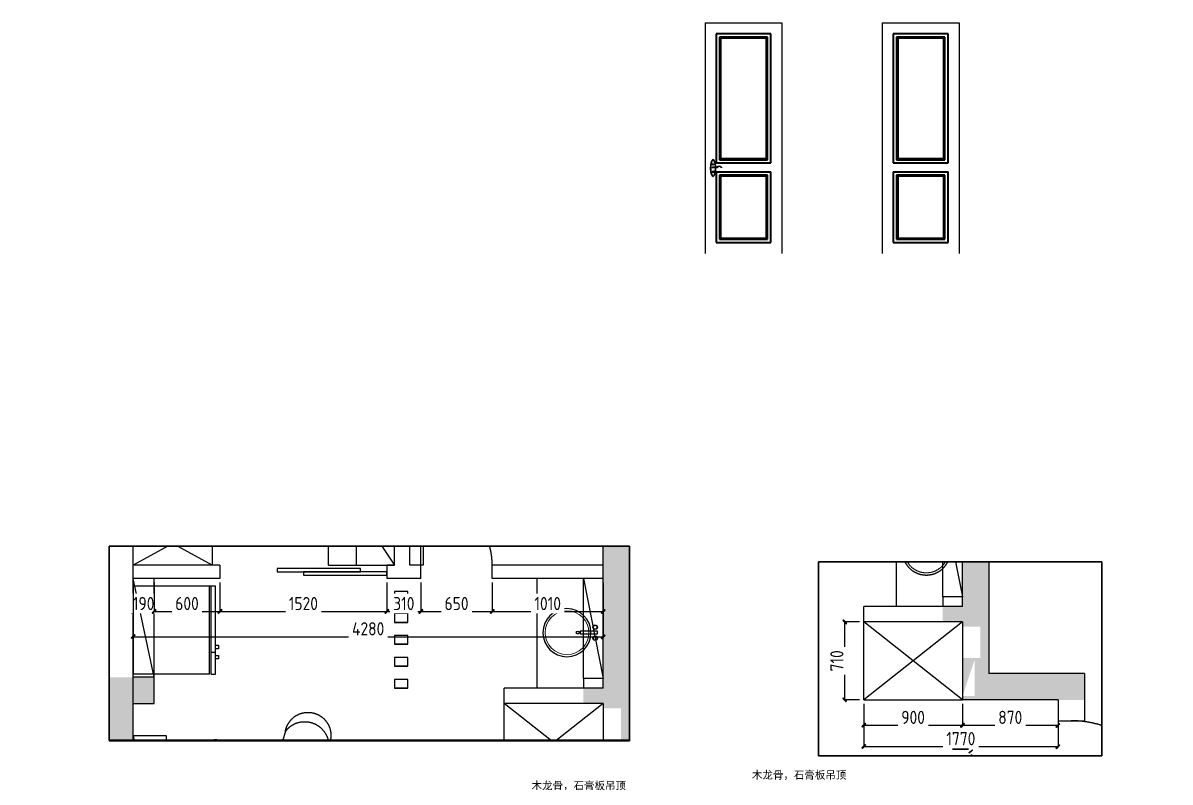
# Model space of a CAD drawing. Extents: x -74236 to 286982, y -14633 to 132816.
# Drawn here: x 114154 to 124601, y 125901 to 132816 of the extents above; entities that cross this region are included whole.
import ezdxf
from ezdxf.xclip import XClip

# ---------------------------------------------------------------- set-up
doc = ezdxf.new("R2010")
doc.units = 0
doc.header["$LTSCALE"] = 10
doc.header["$MEASUREMENT"] = 0
doc.header["$XCLIPFRAME"] = 2
doc.header["$PDSIZE"] = 5
for name, color, linetype in [('10立面', 3, 'Continuous'), ('1活动家具', 4, 'Continuous'), ('2改建新建', 7, 'Continuous'), ('中', 33, 'Continuous'), ('中粗', 143, 'Continuous'), ('图框', 4, 'Continuous'), ('细', 126, 'Continuous'), ('虚线', 47, 'Continuous')]:
    doc.layers.add(name, color=color, linetype=linetype)
doc.layers.add('墙体', color=7, linetype='Continuous', lineweight=35)
doc.layers.add('窗内线', color=251, linetype='Continuous', lineweight=9)
doc.styles.add('pw50', font='simhei.ttf', dxfattribs={"height": 100})
doc.styles.get("Standard").update_dxf_attribs({"font": 'gbenor.shx', "bigfont": 'gbcbig.shx'})
doc.dimstyles.new('wl20', dxfattribs={"dimscale": 60, "dimtxt": 1.8, "dimasz": 0.03, "dimexe": 0, "dimexo": 0.625, "dimgap": 0.2, "dimtad": 1, "dimdec": 0, "dimrnd": 0.05, "dimdsep": 46, "dimtxsty": 'Standard', "dimblk": 'BZ', "dimcen": 0.06, "dimclrd": 127, "dimclre": 127, "dimclrt": 1, "dimadec": 0, "dimazin": 0, "dimtfac": 1, "dimtdec": 0, "dimtix": 1, "dimtmove": 2, "dimatfit": 3, "dimldrblk": 'jt', "dimfxl": 1, "dimtvp": 1, "dimtfill": 1, "dimtolj": 1, "dimtzin": 0, "dimarcsym": 0})

# ---------------------------------------------------------------- blocks, each defined once
blk = doc.blocks.new('A$C59397C8D')
at = {"color": 134}
blk.add_lwpolyline([(206, 157), (231, 157), (231, 0), (206, 0)], close=True, dxfattribs=at)
blk.add_circle((219, 278), 219, dxfattribs=at)
at = {"color": 251, "lineweight": 5}
blk.add_circle((219, 278), 199, dxfattribs=at)
at = {"color": 134, "extrusion": (0, 0, -1)}
for centre, major_axis in [((218, 179), (-9.65, -9.65)), ((169, 21), (-14.2, -14.2)), ((269, 21), (-14.2, -14.2))]:
    blk.add_ellipse(centre, major_axis=major_axis, ratio=1, start_param=3.926991, end_param=10.210176, dxfattribs=at)
at = {"color": 251, "lineweight": 5, "extrusion": (0, 0, -1)}
for centre in [(169, 21), (269, 21)]:
    blk.add_ellipse(centre, major_axis=(-10.7, -10.7), ratio=1, start_param=3.926991, end_param=10.210176, dxfattribs=at)
blk = doc.blocks.new('verh35')
at = {"color": 4}
for p, q in [((-177923, -193264), (-177760, -193358)), ((-177760, -193358), (-177966, -193716)), ((-177966, -193716), (-178130, -193623))]:
    blk.add_line(p, q, dxfattribs=at)
blk.add_arc((-178050, -193430), 209, 52.7215, 247.2785, dxfattribs=at)
at = {"color": 8, "ltscale": 8}
blk.add_arc((-177963, -193480), 220, 79.5508, 220.4492, dxfattribs=at)
blk = doc.blocks.new('43y3y3herf')
at = {"color": 4}
for p, q in [((-177380, -193188), (-177288, -193023)), ((-177021, -193392), (-177380, -193188)), ((-176928, -193228), (-177021, -193392))]:
    blk.add_line(p, q, dxfattribs=at)
blk.add_arc((-177095, -193102), 209, 323.1202, 157.6772, dxfattribs=at)
at = {"color": 8, "ltscale": 8}
blk.add_arc((-177144, -193189), 220, 349.9495, 130.8479, dxfattribs=at)
blk = doc.blocks.new('270')
at = {"color": 4}
blk.add_circle((10143, -40166), 500, dxfattribs=at)
at = {"color": 8, "linetype": 'Continuous', "ltscale": 5}
blk.add_circle((10143, -40166), 420, dxfattribs=at)
at = {"color": 8}
blk.add_blockref('43y3y3herf', (187597, 153653), dxfattribs=at)
for name, p, rotation in [('verh35', (206485, 134411), 354.0984126523752), ('43y3y3herf', (40982, -301155), 229.2262715882117)]:
    blk.add_blockref(name, p, dxfattribs=dict(at, rotation=rotation))
at = {"color": 8, "xscale": -1}
for name, p, rotation in [('verh35', (-35762, 218517), 327.6077461319526), ('43y3y3herf', (-163139, -237770), 96.26653595320721)]:
    blk.add_blockref(name, p, dxfattribs=dict(at, rotation=rotation))
blk = doc.blocks.new('adsz')
h = blk.add_hatch(color=252)
h.dxf.hatch_style = 1
h.paths.add_polyline_path([(96845.7, 128369.6), (96845.7, 128609.6), (96605.7, 128609.6), (96605.7, 127739.6), (92525.7, 127739.6), (92525.7, 127049.6), (92745.7, 127049.6), (92745.7, 127499.6), (95995.7, 127499.6), (95995.7, 127319.6), (96135.7, 127319.6), (96135.7, 127499.6), (96179.8, 127499.6), (96179.8, 127661.9), (96465.2, 127661.9), (96465.2, 127499.6), (96481.2, 127499.6), (96481.2, 127608.8), (96811.4, 127608.8), (96811.4, 127499.6), (96845.7, 127499.6)])
at = {"lineweight": 5}
blk.add_hatch(color=251, dxfattribs=at).paths.add_polyline_path([(96481.2, 127608.8), (96481.2, 127499.6), (96811.4, 127499.6)])
h = blk.add_hatch(color=252)
h.dxf.hatch_style = 1
h.paths.add_polyline_path([(93345.7, 123939.6), (92745.7, 123939.6), (92745.7, 124319.6), (92525.7, 124319.6), (92525.7, 123939.6), (92525.7, 123719.6), (93345.7, 123719.6)])
h.paths.add_polyline_path([(94475.7, 123939.6), (94255.7, 123939.6), (94255.7, 123719.6), (94255.7, 121999.6), (94475.7, 121999.6), (94475.7, 122999.6), (94673.5, 122999.6), (94673.5, 123219.6), (94475.7, 123219.6)])
h.paths.add_polyline_path([(94475.7, 120879.6), (94255.7, 120879.6), (94255.7, 119729.6), (95435.7, 119729.6), (95435.7, 119949.6), (94475.7, 119949.6)])
h.paths.add_polyline_path([(99783.3, 119949.6), (97454.4, 119949.6), (97454.4, 119729.6), (99783.3, 119729.6)])
h.paths.add_polyline_path([(99375.7, 122079.6), (99155.7, 122079.6), (99155.7, 121919.6), (98095.7, 121919.6), (98095.7, 122079.6), (97875.7, 122079.6), (97875.7, 121699.6), (99375.7, 121699.6)])
h.paths.add_polyline_path([(98095.7, 123219.6), (96135.7, 123219.6), (96135.7, 123409.6), (95895.7, 123409.6), (95895.7, 123219.6), (95895.7, 122999.6), (97875.7, 122999.6), (97875.7, 122879.6), (98095.7, 122879.6)])
h.paths.add_polyline_path([(100628.3, 123219.6), (99155.7, 123219.6), (99155.7, 122879.6), (99375.7, 122879.6), (99375.7, 122999.6), (100628.3, 122999.6)])
h.paths.add_polyline_path([(103045.7, 123219.6), (102825.7, 123219.6), (102097.3, 123219.6), (102097.3, 122999.6), (102825.7, 122999.6), (102825.7, 122319.6), (103045.7, 122319.6), (103045.7, 122999.6)])
h.paths.add_polyline_path([(103045.7, 120609.6), (102825.7, 120609.6), (102825.7, 119949.6), (101830.1, 119949.6), (101830.1, 119729.6), (103045.7, 119729.6)])
at = {"color": 0}
for p, q in [((96605.7, 128609.6), (96605.7, 127739.6)), ((96605.7, 128609.6), (97035.7, 128609.6)), ((97035.7, 128369.6), (97035.7, 128609.6)), ((96845.7, 128369.6), (96845.7, 127499.6)), ((96845.7, 128369.6), (97035.7, 128369.6)), ((92525.7, 127739.6), (96605.7, 127739.6)), ((95995.7, 127499.6), (92745.7, 127499.6)), ((94875.7, 127499.6), (94875.7, 126489.6)), ((94995.7, 127499.6), (94995.7, 126489.6)), ((95995.7, 127499.6), (95995.7, 126599.6)), ((96135.7, 127499.6), (96845.7, 127499.6)), ((96135.7, 127499.6), (96135.7, 126599.6)), ((96135.7, 126599.6), (95995.7, 126599.6)), ((94995.7, 126489.6), (94875.7, 126489.6)), ((94995.7, 125839.6), (94875.7, 125839.6)), ((94875.7, 125839.6), (94875.7, 125739.6)), ((94995.7, 125839.6), (94995.7, 125529.6)), ((94875.7, 125739.6), (92745.7, 125739.6)), ((94875.7, 125599.6), (92745.7, 125599.6)), ((94875.7, 125599.6), (94875.7, 125529.6)), ((94875.7, 125529.6), (94995.7, 125529.6)), ((94875.7, 124009.6), (94995.7, 124009.6)), ((94875.7, 124009.6), (94875.7, 123219.6)), ((94995.7, 124009.6), (94995.7, 123219.6)), ((98095.7, 123219.6), (94475.7, 123219.6)), ((97875.7, 122999.6), (94475.7, 122999.6))]:
    blk.add_line(p, q, dxfattribs=at)
for points in [[(95905.7, 127499.6), (95905.7, 127319.6), (95995.7, 127319.6), (95995.7, 127319.6)], [(96135.7, 123219.6), (96135.7, 123409.6), (95895.7, 123409.6), (95895.7, 123219.6)]]:
    blk.add_lwpolyline(points, dxfattribs=at)
at = {"color": 251}
blk.add_arc((97935.7, 128489.6), 900, 90, 180, dxfattribs=at)
at = {"layer": '1活动家具', "color": 251}
for p, q in [((94995.7, 127319.6), (95905.7, 127499.6)), ((96845.7, 127499.6), (96135.7, 126599.6)), ((96135.7, 127499.6), (96845.7, 126599.6)), ((95905.7, 127319.6), (94995.7, 127319.6)), ((94337.8, 125249.6), (94875.7, 125599.6)), ((93587.8, 125249.6), (94875.7, 125249.6)), ((94875.7, 123939.6), (94475.7, 123219.6)), ((94475.7, 123939.6), (94875.7, 123219.6)), ((96427.6, 123219.6), (97777.6, 123519.6)), ((95895.7, 123409.6), (94995.7, 123409.6)), ((95895.7, 123409.6), (94995.7, 123219.6)), ((94946.1, 121084.4), (94946.1, 122999.6))]:
    blk.add_line(p, q, dxfattribs=at)
at = {"layer": '1活动家具'}
for p, q in [((96845.7, 126599.6), (96845.7, 127499.6)), ((95995.7, 126899.6), (94995.7, 126899.6)), ((96845.7, 126599.6), (96135.7, 126599.6)), ((95195.7, 125719.6), (95195.7, 125599.6)), ((95315.7, 125719.6), (95315.7, 125599.6)), ((95395.7, 125719.6), (95395.7, 125599.6)), ((95515.7, 125719.6), (95515.7, 125599.6)), ((95595.7, 125719.6), (95595.7, 125599.6)), ((95715.7, 125719.6), (95715.7, 125599.6)), ((95795.7, 125719.6), (95795.7, 125599.6)), ((95915.7, 125719.6), (95915.7, 125599.6)), ((95995.7, 125719.6), (95995.7, 125599.6)), ((94875.7, 124999.6), (94875.7, 125599.6)), ((94875.7, 124999.6), (93345.7, 124999.6)), ((94475.7, 123939.6), (94875.7, 123939.6)), ((95975.7, 119949.6), (95975.7, 122999.6))]:
    blk.add_line(p, q, dxfattribs=at)
at = {"layer": '1活动家具', "color": 4}
for p, q in [((95866.7, 123929.3), (95066.7, 123929.2)), ((95866.7, 123913.4), (95066.7, 123913.4)), ((95636.7, 123913.4), (95636.6, 123913.4)), ((95666.6, 123929.3), (95666.6, 123969.3)), ((95866.7, 123913.4), (95866.6, 123219.6)), ((95066.6, 123219.6), (95866.6, 123219.6)), ((95074.8, 123219.6), (95074.8, 123219.6)), ((95074.8, 123219.6), (95074.8, 123219.6))]:
    blk.add_line(p, q, dxfattribs=at)
at = {"layer": '1活动家具', "color": 1}
for points in [[(94875.7, 125839.6), (94225.7, 125839.6), (94225.7, 125860.5), (94875.7, 125860.5)], [(94935.7, 124769.6), (94965.7, 124769.6), (94965.7, 125529.6), (94935.7, 125529.6)], [(94905.7, 124529.5), (94935.7, 124529.5), (94935.7, 125289.5), (94905.7, 125289.5)]]:
    blk.add_lwpolyline(points, close=True, dxfattribs=at)
at = {"layer": '1活动家具'}
for points in [[(95115.7, 125599.6), (95195.7, 125599.6), (95195.7, 125719.6), (95115.7, 125719.6)], [(95315.7, 125599.6), (95395.7, 125599.6), (95395.7, 125719.6), (95315.7, 125719.6)], [(95515.7, 125599.6), (95595.7, 125599.6), (95595.7, 125719.6), (95515.7, 125719.6)], [(95715.7, 125599.6), (95795.7, 125599.6), (95795.7, 125719.6), (95715.7, 125719.6)], [(95915.7, 125599.6), (95995.7, 125599.6), (95995.7, 125719.6), (95915.7, 125719.6)], [(96427.6, 123519.6), (97777.6, 123519.6), (97777.6, 123219.6), (96427.6, 123219.6)]]:
    blk.add_lwpolyline(points, close=True, dxfattribs=at)
at = {"layer": '1活动家具', "color": 4}
blk.add_lwpolyline([(95866.7, 123929.3), (95866.7, 123969.3), (95066.7, 123969.3), (95066.6, 123219.6)], dxfattribs=at)
for points in [[(95604.6, 123969.3), (95604.6, 123996.1), (95637.1, 123996.1), (95637.1, 123969.3)], [(95696.1, 123969.3), (95696.1, 123996.1), (95728.6, 123996.1), (95728.6, 123969.3)]]:
    blk.add_lwpolyline(points, close=True, dxfattribs=at)
at = {"layer": '1活动家具', "color": 251}
blk.add_arc((94875.7, 125839.6), 650, 90, 180, dxfattribs=at)
at = {"rotation": 165.163391754127}
blk.add_blockref('270', (96726.2, 83146.1), dxfattribs=at)
at = {"layer": '1活动家具', "xscale": -1, "rotation": 180}
blk.add_blockref('A$C59397C8D', (95270.5, 127448.1), dxfattribs=at)
at = {"layer": '1活动家具', "color": 1, "insert": (97268.5, 127408.2), "char_height": 150, "width": 1275.139, "attachment_point": 7, "style": 'pw50'}
blk.add_mtext('门厅', dxfattribs=at)
blk = doc.blocks.new('A$C0C8B7CAA')
at = {"layer": '中'}
blk.add_lwpolyline([(27, 97), (60, 97, 0.134726), (69, 99, -0.033728), (80, 105, -0.242394), (101, 103, -0.069166), (110, 95, -0.089556), (114, 90, -0.492531), (113, 88, -0.187561), (110, 89, 0.065348), (99, 97, 0.247741), (80, 96, 0.042739), (76, 92, -0.058223), (69, 87, -0.093485), (61, 85), (26, 85, -0.610405), (21, 94, -0.219428), (27, 97)], format="xyb", dxfattribs=at)
blk.add_ellipse((28, 85), major_axis=(0, 84.8), ratio=0.333071, start_param=-1.430728, end_param=4.710131, dxfattribs=at)
at = {"layer": '细'}
for p, q in [((28, 124), (28, 117)), ((19, 43), (19, 50)), ((38, 50), (38, 43))]:
    blk.add_line(p, q, dxfattribs=at)
blk.add_circle((28, 121), 7.55, dxfattribs=at)
for centre, start, end in [((29, 17), 74.0612, 105.9388), ((29, 76), 254.0612, 285.9388)]:
    blk.add_arc(centre, 34.9, start, end, dxfattribs=at)
at = {"layer": '虚线'}
for p, q in [((21, 48), (19, 50)), ((21, 45), (19, 43)), ((21, 48), (36, 48)), ((21, 45), (21, 48)), ((36, 45), (21, 45)), ((36, 48), (38, 50)), ((36, 48), (36, 45)), ((36, 45), (38, 43))]:
    blk.add_line(p, q, dxfattribs=at)
blk.add_circle((28, 121), 5.03, dxfattribs=at)
blk.add_open_spline([(51, 96), (51, 100), (51, 103), (50, 114), (49, 120), (47, 132), (45, 138), (42, 146), (41, 150), (39, 155), (37, 157), (35, 160), (34, 161), (33, 163), (32, 163), (31, 164), (30, 164), (29, 164), (29, 165), (28, 165), (28, 165), (27, 164), (26, 164), (25, 164), (25, 163), (24, 162), (23, 162), (21, 160), (20, 158), (17, 154), (16, 152), (14, 146), (13, 143), (11, 136), (10, 133), (8, 123), (7, 116), (5, 103), (5, 96), (5, 81), (5, 74), (6, 60), (7, 53), (9, 41), (10, 35), (13, 26), (14, 22), (17, 16), (18, 14), (20, 11), (21, 9), (23, 7), (24, 7), (25, 6), (26, 5), (27, 5), (27, 5), (28, 5), (29, 5), (29, 5), (30, 5), (31, 6), (31, 6), (33, 7), (33, 7), (34, 9), (35, 9), (37, 12), (38, 14), (41, 20), (42, 23), (45, 30), (46, 34), (48, 43), (48, 47), (50, 59), (51, 66), (51, 77), (51, 81), (51, 85)], degree=3, knots=[4.852458, 4.852458, 4.852458, 4.852458, 4.981542, 4.981542, 5.234405, 5.234405, 5.487269, 5.487269, 5.678548, 5.678548, 5.836151, 5.836151, 5.966468, 5.966468, 6.075103, 6.075103, 6.183738, 6.183738, 6.272621, 6.272621, 6.361504, 6.361504, 6.450388, 6.450388, 6.539271, 6.539271, 6.628154, 6.628154, 6.794369, 6.794369, 6.960584, 6.960584, 7.126799, 7.126799, 7.293014, 7.293014, 7.551124, 7.551124, 7.809233, 7.809233, 8.067343, 8.067343, 8.325453, 8.325453, 8.583563, 8.583563, 8.783844, 8.783844, 8.947963, 8.947963, 9.083287, 9.083287, 9.19593, 9.19593, 9.308573, 9.308573, 9.397648, 9.397648, 9.486723, 9.486723, 9.575798, 9.575798, 9.664874, 9.664874, 9.753949, 9.753949, 9.843024, 9.843024, 10.028868, 10.028868, 10.214713, 10.214713, 10.400557, 10.400557, 10.586402, 10.586402, 10.855763, 10.855763, 10.993317, 10.993317, 10.993317, 10.993317], dxfattribs=at)
blk = doc.blocks.new('A$C34F54000')
at = {"layer": '10立面'}
for p, q in [((700, 2100), (0, 2100)), ((0, 2100), (0, 0)), ((700, 2100), (700, 0))]:
    blk.add_line(p, q, dxfattribs=at)
at = {"layer": '墙体', "color": 3}
for p, q in [((100, 2001), (600, 2001)), ((100, 824), (100, 2001)), ((600, 2001), (600, 824)), ((130, 1971), (570, 1971)), ((130, 854), (130, 1971)), ((140, 1961), (560, 1961)), ((140, 864), (140, 1961)), ((560, 1961), (560, 864)), ((570, 1971), (570, 854)), ((570, 854), (130, 854)), ((560, 864), (140, 864)), ((600, 824), (100, 824)), ((600, 744), (100, 744)), ((100, 100), (100, 744)), ((600, 744), (600, 100)), ((130, 714), (570, 714)), ((130, 130), (130, 714)), ((140, 704), (560, 704)), ((140, 140), (140, 704)), ((560, 704), (560, 140)), ((570, 714), (570, 130)), ((130, 130), (140, 140)), ((570, 130), (130, 130)), ((560, 140), (140, 140)), ((600, 100), (100, 100))]:
    blk.add_line(p, q, dxfattribs=at)
at = {"layer": '窗内线'}
for p, q in [((130, 1971), (140, 1961)), ((570, 1971), (560, 1961)), ((130, 854), (140, 864)), ((130, 854), (140, 864)), ((570, 854), (560, 864)), ((570, 854), (560, 864)), ((140, 704), (130, 714)), ((560, 704), (570, 714)), ((560, 140), (570, 130))]:
    blk.add_line(p, q, dxfattribs=at)
at = {"layer": '中粗', "extrusion": (0, 0, -1), "xscale": 0.9000000001396984, "yscale": 0.9000000001396984, "zscale": -0.9000000001396984}
blk.add_blockref('A$C0C8B7CAA', (-652, 702), dxfattribs=at)
blk = doc.blocks.new('BZ')
at = {"layer": '图框', "linetype": 'Continuous'}
blk.add_hatch(color=2, dxfattribs=at).paths.add_polyline_path([(9.6, 6.5), (6.6, 9.4), (-10.5, -7.5), (-7.4, -10.7)])
blk.add_lwpolyline([(-7.4, -10.7), (9.6, 6.5), (6.6, 9.4), (-10.5, -7.5), (-7.4, -10.7)], dxfattribs=at)
blk = doc.blocks.new('*D155')
at = {"layer": '1活动家具', "color": 127, "lineweight": -2, "transparency": 16777216}
for p, q in [((115158, 127718), (115158, 127455)), ((115348, 127718), (115348, 127455)), ((115160, 127455), (115346, 127455))]:
    blk.add_line(p, q, dxfattribs=at)
at = {"layer": 'Defpoints', "color": 0, "transparency": 16777216}
for p in [(115158, 127755), (115348, 127755)]:
    blk.add_point(p, dxfattribs=at)
at = {"layer": '1活动家具', "color": 127, "lineweight": -2, "transparency": 16777216, "xscale": 1.8, "yscale": 1.8, "zscale": 1.8, "rotation": 180}
blk.add_blockref('BZ', (115158, 127455), dxfattribs=at)
at = {"layer": '1活动家具', "color": 127, "lineweight": -2, "transparency": 16777216, "xscale": 1.8, "yscale": 1.8, "zscale": 1.8}
blk.add_blockref('BZ', (115348, 127455), dxfattribs=at)
at = {"layer": '1活动家具', "color": 1, "transparency": 16777216, "insert": (115253, 127527), "char_height": 120, "attachment_point": 5, "bg_fill": 3, "box_fill_scale": 1.25, "bg_fill_color": 256, "bg_fill_true_color": 13158600, "bg_fill_transparency": 0}
blk.add_mtext('\\A1;190', dxfattribs=at)
at = {"layer": 'Defpoints', "color": 0, "transparency": 16777216}
blk.add_point((115348, 127455), dxfattribs=at)
blk = doc.blocks.new('jt')
at = {"layer": '图框', "linetype": 'Continuous'}
blk.add_hatch(color=2, dxfattribs=at).paths.add_polyline_path([(-22, 17.7), (-16.7, 22.2), (0, 0), (-16.7, -22), (-22, -17.6), (-5.7, 0)])
blk.add_lwpolyline([(-22, 17.7), (-16.7, 22.2), (0, 0), (-16.7, -22), (-22, -17.6), (-5.7, 0), (-22, 17.7)], dxfattribs=at)
blk = doc.blocks.new('*D156')
at = {"layer": '1活动家具', "color": 127, "lineweight": -2, "transparency": 16777216}
for p, q in [((115348, 127718), (115348, 127455)), ((115948, 127718), (115948, 127455)), ((115350, 127455), (115946, 127455))]:
    blk.add_line(p, q, dxfattribs=at)
at = {"layer": 'Defpoints', "color": 0, "transparency": 16777216}
for p in [(115348, 127755), (115948, 127755), (115948, 127455)]:
    blk.add_point(p, dxfattribs=at)
at = {"layer": '1活动家具', "color": 127, "lineweight": -2, "transparency": 16777216, "xscale": 1.8, "yscale": 1.8, "zscale": 1.8, "rotation": 180}
blk.add_blockref('BZ', (115348, 127455), dxfattribs=at)
at = {"layer": '1活动家具', "color": 127, "lineweight": -2, "transparency": 16777216, "xscale": 1.8, "yscale": 1.8, "zscale": 1.8}
blk.add_blockref('BZ', (115948, 127455), dxfattribs=at)
at = {"layer": '1活动家具', "color": 1, "transparency": 16777216, "insert": (115648, 127527), "char_height": 120, "attachment_point": 5, "bg_fill": 3, "box_fill_scale": 1.25, "bg_fill_color": 256, "bg_fill_true_color": 13158600, "bg_fill_transparency": 0}
blk.add_mtext('\\A1;600', dxfattribs=at)
blk = doc.blocks.new('*D157')
at = {"layer": '1活动家具', "color": 127, "lineweight": -2, "transparency": 16777216}
for p, q in [((115948, 127718), (115948, 127455)), ((117468, 127718), (117468, 127455)), ((115950, 127455), (117466, 127455))]:
    blk.add_line(p, q, dxfattribs=at)
at = {"layer": 'Defpoints', "color": 0, "transparency": 16777216}
for p in [(115948, 127755), (117468, 127755), (117468, 127455)]:
    blk.add_point(p, dxfattribs=at)
at = {"layer": '1活动家具', "color": 127, "lineweight": -2, "transparency": 16777216, "xscale": 1.8, "yscale": 1.8, "zscale": 1.8, "rotation": 180}
blk.add_blockref('BZ', (115948, 127455), dxfattribs=at)
at = {"layer": '1活动家具', "color": 127, "lineweight": -2, "transparency": 16777216, "xscale": 1.8, "yscale": 1.8, "zscale": 1.8}
blk.add_blockref('BZ', (117468, 127455), dxfattribs=at)
at = {"layer": '1活动家具', "color": 1, "transparency": 16777216, "insert": (116708, 127527), "char_height": 120, "attachment_point": 5, "bg_fill": 3, "box_fill_scale": 1.25, "bg_fill_color": 256, "bg_fill_true_color": 13158600, "bg_fill_transparency": 0}
blk.add_mtext('\\A1;1520', dxfattribs=at)
blk = doc.blocks.new('*D158')
at = {"layer": '1活动家具', "color": 127, "lineweight": -2, "transparency": 16777216}
for p, q in [((117468, 127718), (117468, 127455)), ((117778, 127718), (117778, 127455)), ((117470, 127455), (117776, 127455))]:
    blk.add_line(p, q, dxfattribs=at)
at = {"layer": 'Defpoints', "color": 0, "transparency": 16777216}
for p in [(117468, 127755), (117778, 127755)]:
    blk.add_point(p, dxfattribs=at)
at = {"layer": '1活动家具', "color": 127, "lineweight": -2, "transparency": 16777216, "xscale": 1.8, "yscale": 1.8, "zscale": 1.8, "rotation": 180}
blk.add_blockref('BZ', (117468, 127455), dxfattribs=at)
at = {"layer": '1活动家具', "color": 127, "lineweight": -2, "transparency": 16777216, "xscale": 1.8, "yscale": 1.8, "zscale": 1.8}
blk.add_blockref('BZ', (117778, 127455), dxfattribs=at)
at = {"layer": '1活动家具', "color": 1, "transparency": 16777216, "insert": (117623, 127527), "char_height": 120, "attachment_point": 5, "bg_fill": 3, "box_fill_scale": 1.25, "bg_fill_color": 256, "bg_fill_true_color": 13158600, "bg_fill_transparency": 0}
blk.add_mtext('\\A1;310', dxfattribs=at)
at = {"layer": 'Defpoints', "color": 0, "transparency": 16777216}
blk.add_point((117778, 127455), dxfattribs=at)
blk = doc.blocks.new('*D159')
at = {"layer": '1活动家具', "color": 127, "lineweight": -2, "transparency": 16777216}
for p, q in [((117778, 127718), (117778, 127455)), ((118428, 127718), (118428, 127455)), ((117780, 127455), (118426, 127455))]:
    blk.add_line(p, q, dxfattribs=at)
at = {"layer": 'Defpoints', "color": 0, "transparency": 16777216}
for p in [(117778, 127755), (118428, 127755), (118428, 127455)]:
    blk.add_point(p, dxfattribs=at)
at = {"layer": '1活动家具', "color": 127, "lineweight": -2, "transparency": 16777216, "xscale": 1.8, "yscale": 1.8, "zscale": 1.8, "rotation": 180}
blk.add_blockref('BZ', (117778, 127455), dxfattribs=at)
at = {"layer": '1活动家具', "color": 127, "lineweight": -2, "transparency": 16777216, "xscale": 1.8, "yscale": 1.8, "zscale": 1.8}
blk.add_blockref('BZ', (118428, 127455), dxfattribs=at)
at = {"layer": '1活动家具', "color": 1, "transparency": 16777216, "insert": (118103, 127527), "char_height": 120, "attachment_point": 5, "bg_fill": 3, "box_fill_scale": 1.25, "bg_fill_color": 256, "bg_fill_true_color": 13158600, "bg_fill_transparency": 0}
blk.add_mtext('\\A1;650', dxfattribs=at)
blk = doc.blocks.new('*D160')
at = {"layer": '1活动家具', "color": 127, "lineweight": -2, "transparency": 16777216}
for p, q in [((118428, 127718), (118428, 127455)), ((119438, 127718), (119438, 127455)), ((118430, 127455), (119436, 127455))]:
    blk.add_line(p, q, dxfattribs=at)
at = {"layer": 'Defpoints', "color": 0, "transparency": 16777216}
for p in [(118428, 127755), (119438, 127755), (119438, 127455)]:
    blk.add_point(p, dxfattribs=at)
at = {"layer": '1活动家具', "color": 127, "lineweight": -2, "transparency": 16777216, "xscale": 1.8, "yscale": 1.8, "zscale": 1.8, "rotation": 180}
blk.add_blockref('BZ', (118428, 127455), dxfattribs=at)
at = {"layer": '1活动家具', "color": 127, "lineweight": -2, "transparency": 16777216, "xscale": 1.8, "yscale": 1.8, "zscale": 1.8}
blk.add_blockref('BZ', (119438, 127455), dxfattribs=at)
at = {"layer": '1活动家具', "color": 1, "transparency": 16777216, "insert": (118933, 127527), "char_height": 120, "attachment_point": 5, "bg_fill": 3, "box_fill_scale": 1.25, "bg_fill_color": 256, "bg_fill_true_color": 13158600, "bg_fill_transparency": 0}
blk.add_mtext('\\A1;1010', dxfattribs=at)
blk = doc.blocks.new('*D161')
at = {"layer": '1活动家具', "color": 127, "lineweight": -2, "transparency": 16777216}
for p, q in [((115158, 127718), (115158, 127225)), ((119438, 127680), (119438, 127225)), ((115160, 127225), (119436, 127225))]:
    blk.add_line(p, q, dxfattribs=at)
at = {"layer": 'Defpoints', "color": 0, "transparency": 16777216}
for p in [(115158, 127755), (119438, 127718), (119438, 127225)]:
    blk.add_point(p, dxfattribs=at)
at = {"layer": '1活动家具', "color": 127, "lineweight": -2, "transparency": 16777216, "xscale": 1.8, "yscale": 1.8, "zscale": 1.8, "rotation": 180}
blk.add_blockref('BZ', (115158, 127225), dxfattribs=at)
at = {"layer": '1活动家具', "color": 127, "lineweight": -2, "transparency": 16777216, "xscale": 1.8, "yscale": 1.8, "zscale": 1.8}
blk.add_blockref('BZ', (119438, 127225), dxfattribs=at)
at = {"layer": '1活动家具', "color": 1, "transparency": 16777216, "insert": (117298, 127297), "char_height": 120, "attachment_point": 5, "bg_fill": 3, "box_fill_scale": 1.25, "bg_fill_color": 256, "bg_fill_true_color": 13158600, "bg_fill_transparency": 0}
blk.add_mtext('\\A1;4280', dxfattribs=at)
blk = doc.blocks.new('*D162')
at = {"layer": '1活动家具', "color": 127, "lineweight": -2, "transparency": 16777216}
for p, q in [((121811, 126612), (121811, 126418)), ((122711, 126612), (122711, 126418)), ((121813, 126418), (122709, 126418))]:
    blk.add_line(p, q, dxfattribs=at)
at = {"layer": 'Defpoints', "color": 0, "transparency": 16777216}
for p in [(121811, 126650), (122711, 126650), (122711, 126418)]:
    blk.add_point(p, dxfattribs=at)
at = {"layer": '1活动家具', "color": 127, "lineweight": -2, "transparency": 16777216, "xscale": 1.8, "yscale": 1.8, "zscale": 1.8, "rotation": 180}
blk.add_blockref('BZ', (121811, 126418), dxfattribs=at)
at = {"layer": '1活动家具', "color": 127, "lineweight": -2, "transparency": 16777216, "xscale": 1.8, "yscale": 1.8, "zscale": 1.8}
blk.add_blockref('BZ', (122711, 126418), dxfattribs=at)
at = {"layer": '1活动家具', "color": 1, "transparency": 16777216, "insert": (122261, 126490), "char_height": 120, "attachment_point": 5, "bg_fill": 3, "box_fill_scale": 1.25, "bg_fill_color": 256, "bg_fill_true_color": 13158600, "bg_fill_transparency": 0}
blk.add_mtext('\\A1;900', dxfattribs=at)
blk = doc.blocks.new('*D163')
at = {"layer": '1活动家具', "color": 127, "lineweight": -2, "transparency": 16777216}
for p, q in [((122711, 126612), (122711, 126418)), ((123581, 126612), (123581, 126418)), ((122713, 126418), (123579, 126418))]:
    blk.add_line(p, q, dxfattribs=at)
at = {"layer": 'Defpoints', "color": 0, "transparency": 16777216}
for p in [(122711, 126650), (123581, 126650), (123581, 126418)]:
    blk.add_point(p, dxfattribs=at)
at = {"layer": '1活动家具', "color": 127, "lineweight": -2, "transparency": 16777216, "xscale": 1.8, "yscale": 1.8, "zscale": 1.8, "rotation": 180}
blk.add_blockref('BZ', (122711, 126418), dxfattribs=at)
at = {"layer": '1活动家具', "color": 127, "lineweight": -2, "transparency": 16777216, "xscale": 1.8, "yscale": 1.8, "zscale": 1.8}
blk.add_blockref('BZ', (123581, 126418), dxfattribs=at)
at = {"layer": '1活动家具', "color": 1, "transparency": 16777216, "insert": (123146, 126490), "char_height": 120, "attachment_point": 5, "bg_fill": 3, "box_fill_scale": 1.25, "bg_fill_color": 256, "bg_fill_true_color": 13158600, "bg_fill_transparency": 0}
blk.add_mtext('\\A1;870', dxfattribs=at)
blk = doc.blocks.new('*D164')
at = {"layer": '1活动家具', "color": 127, "lineweight": -2, "transparency": 16777216}
for p, q in [((121811, 126575), (121811, 126224)), ((123581, 126575), (123581, 126224)), ((121813, 126224), (123579, 126224))]:
    blk.add_line(p, q, dxfattribs=at)
at = {"layer": 'Defpoints', "color": 0, "transparency": 16777216}
for p in [(121811, 126612), (123581, 126612), (123581, 126224)]:
    blk.add_point(p, dxfattribs=at)
at = {"layer": '1活动家具', "color": 127, "lineweight": -2, "transparency": 16777216, "xscale": 1.8, "yscale": 1.8, "zscale": 1.8, "rotation": 180}
blk.add_blockref('BZ', (121811, 126224), dxfattribs=at)
at = {"layer": '1活动家具', "color": 127, "lineweight": -2, "transparency": 16777216, "xscale": 1.8, "yscale": 1.8, "zscale": 1.8}
blk.add_blockref('BZ', (123581, 126224), dxfattribs=at)
at = {"layer": '1活动家具', "color": 1, "transparency": 16777216, "insert": (122696, 126296), "char_height": 120, "attachment_point": 5, "bg_fill": 3, "box_fill_scale": 1.25, "bg_fill_color": 256, "bg_fill_true_color": 13158600, "bg_fill_transparency": 0}
blk.add_mtext('\\A1;1770', dxfattribs=at)
blk = doc.blocks.new('*D165')
at = {"layer": '1活动家具', "color": 127, "lineweight": -2, "transparency": 16777216}
for p, q in [((121774, 127360), (121639, 127360)), ((121639, 126651), (121639, 127358)), ((121774, 126650), (121639, 126650))]:
    blk.add_line(p, q, dxfattribs=at)
at = {"layer": 'Defpoints', "color": 0, "transparency": 16777216}
for p in [(121639, 127360), (121811, 127360), (121811, 126650)]:
    blk.add_point(p, dxfattribs=at)
at = {"layer": '1活动家具', "color": 127, "lineweight": -2, "transparency": 16777216, "xscale": 1.8, "yscale": 1.8, "zscale": 1.8}
for p, rotation in [((121639, 127360), 90), ((121639, 126650), 270)]:
    blk.add_blockref('BZ', p, dxfattribs=dict(at, rotation=rotation))
at = {"layer": '1活动家具', "color": 1, "transparency": 16777216, "insert": (121567, 127005), "char_height": 120, "attachment_point": 5, "rotation": 90, "bg_fill": 3, "box_fill_scale": 1.25, "bg_fill_color": 256, "bg_fill_true_color": 13158600, "bg_fill_transparency": 0}
blk.add_mtext('\\A1;710', dxfattribs=at)

msp = doc.modelspace()

# ---------------------------------------------------------------- linework, layer by layer
at = {"layer": '10立面'}
for p, q in [((121980.6, 132816.5), (122680.6, 132816.5)), ((121980.6, 132816.5), (121980.6, 130716.5)), ((122680.6, 132816.5), (122680.6, 130716.5))]:
    msp.add_line(p, q, dxfattribs=at)
at = {"layer": '墙体', "color": 3}
for p, q in [((122580.6, 132717.4), (122080.6, 132717.4)), ((122080.6, 132717.4), (122080.6, 131540.7)), ((122550.6, 132687.4), (122110.6, 132687.4)), ((122110.6, 132687.4), (122110.6, 131570.7)), ((122550.6, 131570.7), (122550.6, 132687.4)), ((122580.6, 131540.7), (122580.6, 132717.4)), ((122540.6, 132677.4), (122120.6, 132677.4)), ((122120.6, 132677.4), (122120.6, 131580.7)), ((122540.6, 131580.7), (122540.6, 132677.4)), ((122080.6, 131540.7), (122580.6, 131540.7)), ((122110.6, 131570.7), (122550.6, 131570.7)), ((122120.6, 131580.7), (122540.6, 131580.7)), ((122080.6, 131460.7), (122580.6, 131460.7)), ((122080.6, 131460.7), (122080.6, 130816.4)), ((122550.6, 131430.7), (122110.6, 131430.7)), ((122110.6, 131430.7), (122110.6, 130846.4)), ((122550.6, 130846.4), (122550.6, 131430.7)), ((122580.6, 130816.4), (122580.6, 131460.7)), ((122540.6, 131420.7), (122120.6, 131420.7)), ((122120.6, 131420.7), (122120.6, 130856.4)), ((122540.6, 130856.4), (122540.6, 131420.7)), ((122080.6, 130816.4), (122580.6, 130816.4)), ((122110.6, 130846.4), (122550.6, 130846.4)), ((122120.6, 130856.4), (122540.6, 130856.4)), ((122550.6, 130846.4), (122540.6, 130856.4))]:
    msp.add_line(p, q, dxfattribs=at)
at = {"layer": '窗内线'}
for p, q in [((122110.6, 132687.4), (122120.6, 132677.4)), ((122550.6, 132687.4), (122540.6, 132677.4)), ((122110.6, 131570.7), (122120.6, 131580.7)), ((122110.6, 131570.7), (122120.6, 131580.7)), ((122550.6, 131570.7), (122540.6, 131580.7)), ((122550.6, 131570.7), (122540.6, 131580.7)), ((122120.6, 131420.7), (122110.6, 131430.7)), ((122540.6, 131420.7), (122550.6, 131430.7)), ((122120.6, 130856.4), (122110.6, 130846.4))]:
    msp.add_line(p, q, dxfattribs=at)

# ---------------------------------------------------------------- block references
at = {"color": 3, "ltscale": 8, "xscale": -1}
msp.add_blockref('A$C34F54000', (121066.4, 130716.5), dxfattribs=at)
at = {"layer": '2改建新建', "color": 0}
ref = msp.add_blockref('adsz', (-8061.7, 222751.2), dxfattribs=dict(at, rotation=270))
XClip(ref).set_block_clipping_path([(94700.3861224474, 122999.6485216264), (96474.7672742818, 127739.6485216264)])
ref = msp.add_blockref('adsz', (207706.5, 250450.5), dxfattribs=dict(at, rotation=180))
XClip(ref).set_block_clipping_path([(94882.6712240455, 122555.9954061018), (103045.6911088218, 124370.8103991601)])
ref = msp.add_blockref('adsz', (-4788.4, 223495.3), dxfattribs=dict(at, rotation=270))
XClip(ref).set_block_clipping_path([(95588.6965522273, 126186.3546323259), (97356.2402892522, 128767.9693947162)])

# ---------------------------------------------------------------- texts
at = {"layer": '10立面', "char_height": 70, "width": 1312.575, "attachment_point": 1}
for insert in [(120793.2, 126000.2), (118786.7, 125903)]:
    msp.add_mtext('{\\fSimSun|b0|i0|c134|p2;\\C1;木龙骨，石膏板吊顶}', dxfattribs=dict(at, insert=insert))

# ---------------------------------------------------------------- next in the draw order: linework, layer by layer
at = {"layer": '1活动家具', "color": 0}
for points in [[(114938, 128050.8), (119678, 128050.8), (119678, 126282.1), (114938, 126282.1)], [(121398, 127906.6), (123979.5, 127906.6), (123979.5, 126139.8), (121398, 126139.8)]]:
    msp.add_lwpolyline(points, close=True, dxfattribs=at)

# ---------------------------------------------------------------- next in the draw order: dimensions: what is measured, and where the dimension line sits
at = {"layer": '1活动家具', "color": 251}
for base, p1, p2, picture, middle in [((115348, 127454.7), (115157.9, 127755.5), (115348, 127755.5), '*D155', (115252.9, 127526.7)), ((122711.3, 126417.5), (121811.3, 126649.6), (122711.3, 126649.6), '*D162', (122261.3, 126489.5))]:
    dim = msp.add_linear_dim(base=base, p1=p1, p2=p2, dimstyle='wl20', override={"dimtxt": 2, "dimfxl": 20, "dimfxlon": 1, "dimarcsym": 1}, dxfattribs=at)
    dim.commit()
    dim.dimension.update_dxf_attribs({"geometry": picture, "text_midpoint": middle})

# ---------------------------------------------------------------- next in the draw order: dimensions: what is measured, and where the dimension line sits
for base, p1, p2, picture, middle in [((115948, 127454.7), (115348, 127755.5), (115948, 127755.5), '*D156', (115648, 127526.7)), ((123581.3, 126417.5), (122711.3, 126649.6), (123581.3, 126649.6), '*D163', (123146.3, 126489.5))]:
    dim = msp.add_linear_dim(base=base, p1=p1, p2=p2, dimstyle='wl20', override={"dimtxt": 2, "dimfxl": 20, "dimfxlon": 1, "dimarcsym": 1}, dxfattribs=at)
    dim.commit()
    dim.dimension.update_dxf_attribs({"geometry": picture, "text_midpoint": middle})

# ---------------------------------------------------------------- next in the draw order: dimensions: what is measured, and where the dimension line sits
for base, p1, p2, picture, middle in [((117468, 127454.7), (115948, 127755.5), (117468, 127755.5), '*D157', (116708, 127526.7)), ((123581.3, 126224.1), (121811.3, 126612.1), (123581.3, 126612.1), '*D164', (122696.3, 126296.1))]:
    dim = msp.add_linear_dim(base=base, p1=p1, p2=p2, dimstyle='wl20', override={"dimtxt": 2, "dimfxl": 20, "dimfxlon": 1, "dimarcsym": 1}, dxfattribs=at)
    dim.commit()
    dim.dimension.update_dxf_attribs({"geometry": picture, "text_midpoint": middle})

# ---------------------------------------------------------------- next in the draw order: dimensions: what is measured, and where the dimension line sits
dim = msp.add_linear_dim(base=(117778, 127454.7), p1=(117468, 127755.5), p2=(117778, 127755.5), dimstyle='wl20', override={"dimtxt": 2, "dimfxl": 20, "dimfxlon": 1, "dimarcsym": 1}, dxfattribs=at)
dim.commit()
dim.dimension.update_dxf_attribs({"geometry": '*D158', "text_midpoint": (117623, 127526.7)})
dim = msp.add_linear_dim(base=(121639.2, 127359.6), p1=(121811.3, 126649.6), p2=(121811.3, 127359.6), angle=90, dimstyle='wl20', override={"dimtxt": 2, "dimfxl": 20, "dimfxlon": 1, "dimarcsym": 1}, dxfattribs=at)
dim.commit()
dim.dimension.update_dxf_attribs({"geometry": '*D165', "text_midpoint": (121567.2, 127004.6)})

# ---------------------------------------------------------------- next in the draw order: dimensions: what is measured, and where the dimension line sits
dim = msp.add_linear_dim(base=(118428, 127454.7), p1=(117778, 127755.5), p2=(118428, 127755.5), dimstyle='wl20', override={"dimtxt": 2, "dimfxl": 20, "dimfxlon": 1, "dimarcsym": 1}, dxfattribs=at)
dim.commit()
dim.dimension.update_dxf_attribs({"geometry": '*D159', "text_midpoint": (118103, 127526.7)})

# ---------------------------------------------------------------- next in the draw order: dimensions: what is measured, and where the dimension line sits
dim = msp.add_linear_dim(base=(119438, 127454.7), p1=(118428, 127755.5), p2=(119438, 127755.5), dimstyle='wl20', override={"dimtxt": 2, "dimfxl": 20, "dimfxlon": 1, "dimarcsym": 1}, dxfattribs=at)
dim.commit()
dim.dimension.update_dxf_attribs({"geometry": '*D160', "text_midpoint": (118933, 127526.7)})

# ---------------------------------------------------------------- next in the draw order: dimensions: what is measured, and where the dimension line sits
dim = msp.add_linear_dim(base=(119438, 127225.1), p1=(115157.9, 127755.5), p2=(119438, 127718), dimstyle='wl20', override={"dimtxt": 2, "dimfxl": 20, "dimfxlon": 1, "dimarcsym": 1}, dxfattribs=at)
dim.commit()
dim.dimension.update_dxf_attribs({"geometry": '*D161', "text_midpoint": (117297.9, 127297.1)})

doc.saveas('drawing.dxf')
